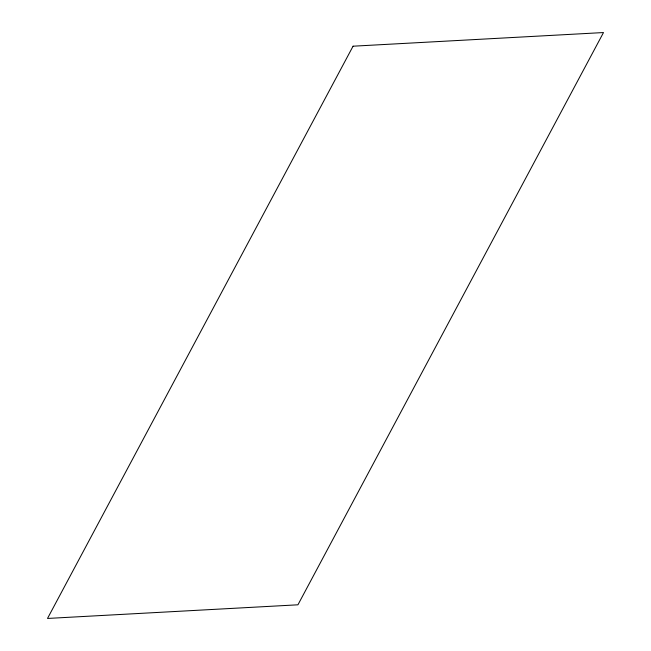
<?xml version="1.0" encoding="UTF-8"?>
<svg xmlns="http://www.w3.org/2000/svg" width="651" height="651" viewBox="0 0 651 651"><rect width="100%" height="100%" fill="white"/><g stroke="black" fill="none" stroke-linecap="round" stroke-linejoin="round"><path stroke-width="0.98" d="M353.062 46.197L47.507 618.45L297.938 604.803L603.493 32.55L353.062 46.197"/></g></svg>
